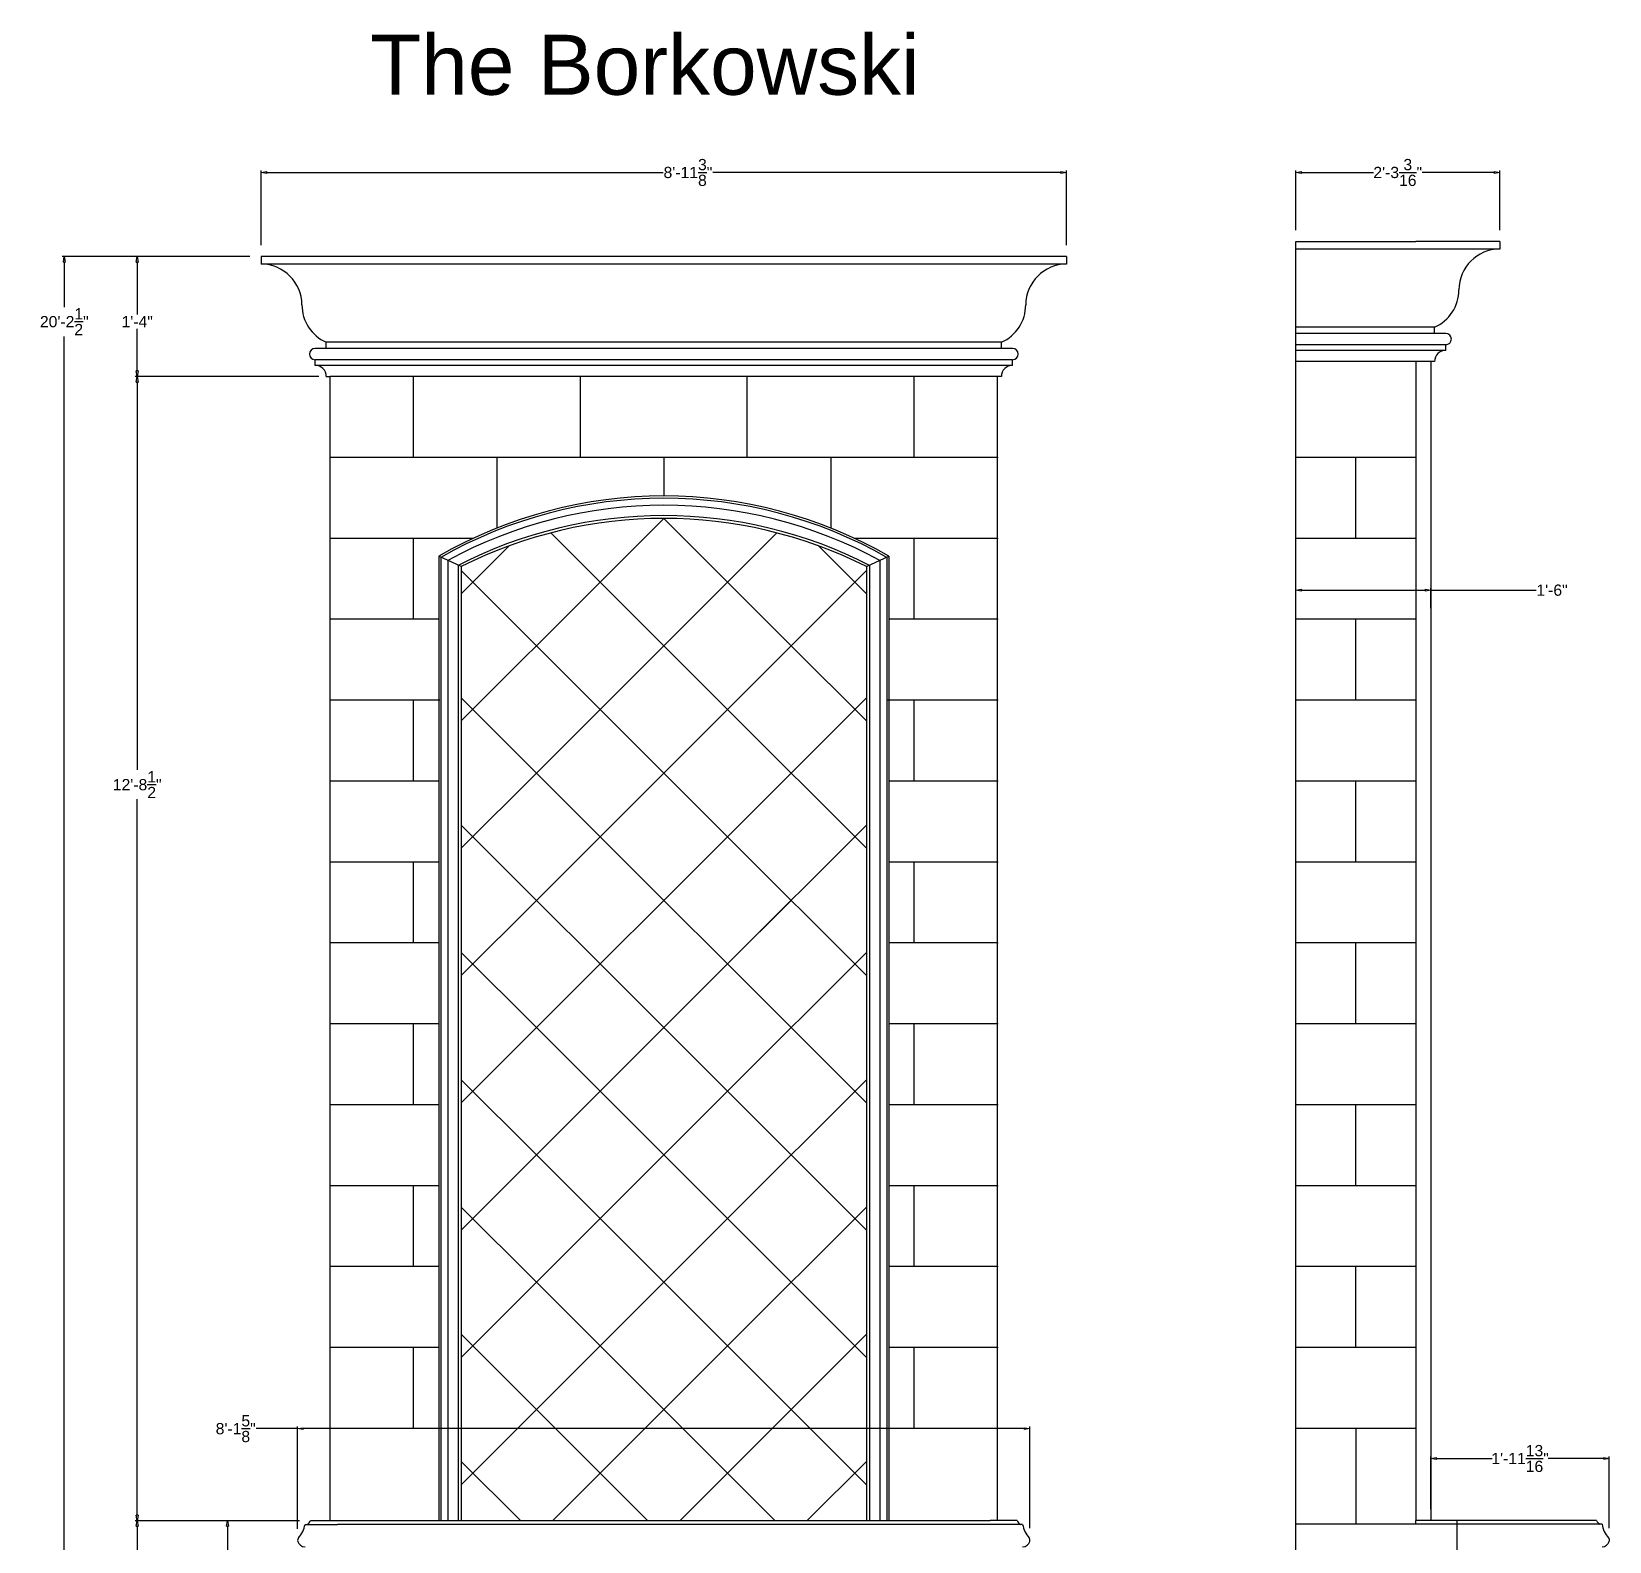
# Model space of a CAD drawing. Header units: millimetres. Extents: x 1155 to 2227, y 540 to 1342.
# Drawn here: x 1154.7 to 1365.1, y 1140.5 to 1341.8 of the extents above; entities that cross this region are included whole.
import ezdxf

# ---------------------------------------------------------------- set-up
doc = ezdxf.new("R2010")
doc.units = ezdxf.units.MM
doc.layers.add('dimension', color=4, linetype='Continuous')
doc.layers.add('text', color=4, linetype='Continuous')
doc.styles.get("Standard").update_dxf_attribs({"font": 'arial.ttf'})
doc.dimstyles.new('25', dxfattribs={"dimscale": 1.5, "dimtxt": 1, "dimasz": 0.5, "dimexe": 0.1875, "dimexo": 1, "dimgap": 0.125, "dimtad": 0, "dimtih": 1, "dimtoh": 1, "dimdec": 4, "dimzin": 4, "dimdsep": 46, "dimlunit": 4, "dimtxsty": 'Standard', "dimblk1": 'CLOSEDBLANK', "dimblk2": 'CLOSEDBLANK', "dimsah": 1, "dimcen": -1, "dimclrd": 256, "dimclre": 256, "dimclrt": 256, "dimadec": 0, "dimazin": 0, "dimtfac": 1, "dimtdec": 4, "dimtofl": 0, "dimtmove": 0, "dimatfit": 3, "dimldrblk": 'CLOSEDBLANK', "dimfxl": 1, "dimtolj": 1, "dimtzin": 4, "dimarcsym": 0})

# ---------------------------------------------------------------- blocks, each defined once
blk = doc.blocks.new('_CLOSEDBLANK')
at = {"color": 0, "linetype": 'ByBlock'}
for p, q in [((-1, 0.17), (0, 0)), ((-1, 0.17), (-1, -0.17)), ((0, 0), (-1, -0.17))]:
    blk.add_line(p, q, dxfattribs=at)
blk = doc.blocks.new('*D329')
at = {"layer": 'Defpoints', "color": 0, "transparency": 16777216}
for p in [(1287.83, 1155.56), (1190.21, 1140.72), (1287.83, 1140.78)]:
    blk.add_point(p, dxfattribs=at)
at = {"layer": 'dimension', "lineweight": -2, "transparency": 16777216}
for p, q in [((1190.21, 1155.56), (1184.68, 1155.56)), ((1190.21, 1142.22), (1190.21, 1155.84)), ((1287.08, 1155.56), (1190.96, 1155.56)), ((1287.83, 1142.28), (1287.83, 1155.84))]:
    blk.add_line(p, q, dxfattribs=at)
at = {"layer": 'dimension', "lineweight": -2, "transparency": 16777216, "xscale": 0.75, "yscale": 0.75, "zscale": 0.75, "rotation": 180}
blk.add_blockref('_CLOSEDBLANK', (1190.21, 1155.56), dxfattribs=at)
at = {"layer": 'dimension', "lineweight": -2, "transparency": 16777216, "xscale": 0.75, "yscale": 0.75, "zscale": 0.75}
blk.add_blockref('_CLOSEDBLANK', (1287.83, 1155.56), dxfattribs=at)
at = {"layer": 'dimension', "transparency": 16777216, "insert": (1181.95, 1155.56), "char_height": 1.5, "attachment_point": 5}
blk.add_mtext('\\A1;8\'-1{\\H1.000000x;\\S5/8;}"', dxfattribs=at)
blk = doc.blocks.new('*D335')
at = {"layer": 'Defpoints', "color": 0, "transparency": 16777216}
for p in [(1292.71, 1323.02), (1185.34, 1311.81), (1292.71, 1311.81)]:
    blk.add_point(p, dxfattribs=at)
at = {"layer": 'dimension', "lineweight": -2, "transparency": 16777216}
for p, q in [((1185.34, 1313.31), (1185.34, 1323.3)), ((1292.71, 1313.31), (1292.71, 1323.3)), ((1186.09, 1323.02), (1238.93, 1323.02)), ((1291.96, 1323.02), (1245.55, 1323.02))]:
    blk.add_line(p, q, dxfattribs=at)
at = {"layer": 'dimension', "lineweight": -2, "transparency": 16777216, "xscale": 0.75, "yscale": 0.75, "zscale": 0.75, "rotation": 180}
blk.add_blockref('_CLOSEDBLANK', (1185.34, 1323.02), dxfattribs=at)
at = {"layer": 'dimension', "lineweight": -2, "transparency": 16777216, "xscale": 0.75, "yscale": 0.75, "zscale": 0.75}
blk.add_blockref('_CLOSEDBLANK', (1292.71, 1323.02), dxfattribs=at)
at = {"layer": 'dimension', "transparency": 16777216, "insert": (1242.24, 1323.02), "char_height": 1.5, "attachment_point": 5}
blk.add_mtext('\\A1;8\'-11{\\H1.000000x;\\S3/8;}"', dxfattribs=at)
blk = doc.blocks.new('*D241')
at = {"layer": 'Defpoints', "color": 0, "transparency": 16777216}
for p in [(1365.07, 1151.58), (1341.27, 1143.31), (1365.07, 1140.79)]:
    blk.add_point(p, dxfattribs=at)
at = {"layer": 'dimension', "lineweight": -2, "transparency": 16777216}
for p, q in [((1341.27, 1144.81), (1341.27, 1151.86)), ((1342.02, 1151.58), (1349.43, 1151.58)), ((1364.32, 1151.58), (1356.92, 1151.58)), ((1365.07, 1142.29), (1365.07, 1151.86))]:
    blk.add_line(p, q, dxfattribs=at)
at = {"layer": 'dimension', "lineweight": -2, "transparency": 16777216, "xscale": 0.75, "yscale": 0.75, "zscale": 0.75, "rotation": 180}
blk.add_blockref('_CLOSEDBLANK', (1341.27, 1151.58), dxfattribs=at)
at = {"layer": 'dimension', "lineweight": -2, "transparency": 16777216, "xscale": 0.75, "yscale": 0.75, "zscale": 0.75}
blk.add_blockref('_CLOSEDBLANK', (1365.07, 1151.58), dxfattribs=at)
at = {"layer": 'dimension', "transparency": 16777216, "insert": (1353.17, 1151.58), "char_height": 1.5, "attachment_point": 5}
blk.add_mtext('\\A1;1\'-11{\\H1.000000x;\\S13/16;}"', dxfattribs=at)
blk = doc.blocks.new('*D242')
at = {"layer": 'Defpoints', "color": 0, "transparency": 16777216}
for p in [(1350.46, 1323.02), (1323.27, 1313.81), (1350.46, 1313.81)]:
    blk.add_point(p, dxfattribs=at)
at = {"layer": 'dimension', "lineweight": -2, "transparency": 16777216}
for p, q in [((1323.27, 1315.31), (1323.27, 1323.3)), ((1350.46, 1315.31), (1350.46, 1323.3)), ((1324.02, 1323.02), (1333.62, 1323.02)), ((1349.71, 1323.02), (1340.11, 1323.02))]:
    blk.add_line(p, q, dxfattribs=at)
at = {"layer": 'dimension', "lineweight": -2, "transparency": 16777216, "xscale": 0.75, "yscale": 0.75, "zscale": 0.75, "rotation": 180}
blk.add_blockref('_CLOSEDBLANK', (1323.27, 1323.02), dxfattribs=at)
at = {"layer": 'dimension', "lineweight": -2, "transparency": 16777216, "xscale": 0.75, "yscale": 0.75, "zscale": 0.75}
blk.add_blockref('_CLOSEDBLANK', (1350.46, 1323.02), dxfattribs=at)
at = {"layer": 'dimension', "transparency": 16777216, "insert": (1336.86, 1323.02), "char_height": 1.5, "attachment_point": 5}
blk.add_mtext('\\A1;2\'-3{\\H1.000000x;\\S3/16;}"', dxfattribs=at)
blk = doc.blocks.new('*D243')
at = {"layer": 'Defpoints', "color": 0, "transparency": 16777216}
for p in [(1341.27, 1267.33), (1323.27, 1263.45), (1341.27, 1263.45)]:
    blk.add_point(p, dxfattribs=at)
at = {"layer": 'dimension', "lineweight": -2, "transparency": 16777216}
for p, q in [((1323.27, 1264.95), (1323.27, 1267.61)), ((1324.02, 1267.33), (1340.52, 1267.33)), ((1341.27, 1264.95), (1341.27, 1267.61)), ((1341.27, 1267.33), (1355.32, 1267.33))]:
    blk.add_line(p, q, dxfattribs=at)
at = {"layer": 'dimension', "lineweight": -2, "transparency": 16777216, "xscale": 0.75, "yscale": 0.75, "zscale": 0.75, "rotation": 180}
blk.add_blockref('_CLOSEDBLANK', (1323.27, 1267.33), dxfattribs=at)
at = {"layer": 'dimension', "lineweight": -2, "transparency": 16777216, "xscale": 0.75, "yscale": 0.75, "zscale": 0.75}
blk.add_blockref('_CLOSEDBLANK', (1341.27, 1267.33), dxfattribs=at)
at = {"layer": 'dimension', "transparency": 16777216, "insert": (1357.43, 1267.33), "char_height": 1.5, "attachment_point": 5}
blk.add_mtext('\\A1;1\'-6"', dxfattribs=at)
blk = doc.blocks.new('*D364')
at = {"layer": 'Defpoints', "color": 0, "transparency": 16777216}
for p in [(1168.82, 1143.29), (1191.94, 1143.29), (1195.43, 1069.31)]:
    blk.add_point(p, dxfattribs=at)
at = {"layer": 'dimension', "lineweight": -2, "transparency": 16777216}
for p, q in [((1190.44, 1143.29), (1168.53, 1143.29)), ((1168.82, 1142.54), (1168.82, 1109.22)), ((1168.82, 1070.06), (1168.82, 1107.31)), ((1193.93, 1069.31), (1168.53, 1069.31))]:
    blk.add_line(p, q, dxfattribs=at)
at = {"layer": 'dimension', "lineweight": -2, "transparency": 16777216, "xscale": 0.75, "yscale": 0.75, "zscale": 0.75}
for p, rotation in [((1168.82, 1143.29), 90), ((1168.82, 1069.31), 270)]:
    blk.add_blockref('_CLOSEDBLANK', p, dxfattribs=dict(at, rotation=rotation))
at = {"layer": 'dimension', "transparency": 16777216, "insert": (1168.82, 1108.27), "char_height": 1.5, "attachment_point": 5}
blk.add_mtext('\\A1;6\'-2"', dxfattribs=at)
blk = doc.blocks.new('*D365')
at = {"layer": 'Defpoints', "color": 0, "transparency": 16777216}
for p in [(1180.84, 1143.29), (1191.94, 1143.29), (1194.52, 1126.78)]:
    blk.add_point(p, dxfattribs=at)
at = {"layer": 'dimension', "lineweight": -2, "transparency": 16777216}
for p, q in [((1190.44, 1143.29), (1180.56, 1143.29)), ((1180.84, 1142.54), (1180.84, 1134.84)), ((1180.84, 1127.53), (1180.84, 1130.95)), ((1193.02, 1126.78), (1180.56, 1126.78))]:
    blk.add_line(p, q, dxfattribs=at)
at = {"layer": 'dimension', "lineweight": -2, "transparency": 16777216, "xscale": 0.75, "yscale": 0.75, "zscale": 0.75}
for p, rotation in [((1180.84, 1143.29), 90), ((1180.84, 1126.78), 270)]:
    blk.add_blockref('_CLOSEDBLANK', p, dxfattribs=dict(at, rotation=rotation))
at = {"layer": 'dimension', "transparency": 16777216, "insert": (1180.84, 1132.89), "char_height": 1.5, "attachment_point": 5}
blk.add_mtext('\\A1;1\'-4{\\H1.000000x;\\S1/2;}"', dxfattribs=at)
blk = doc.blocks.new('*D366')
at = {"layer": 'Defpoints', "color": 0, "transparency": 16777216}
for p in [(1168.82, 1311.81), (1185.34, 1311.81), (1194.52, 1295.81)]:
    blk.add_point(p, dxfattribs=at)
at = {"layer": 'dimension', "lineweight": -2, "transparency": 16777216}
for p, q in [((1183.84, 1311.81), (1168.53, 1311.81)), ((1168.82, 1311.06), (1168.82, 1304.07)), ((1168.82, 1296.56), (1168.82, 1302.18)), ((1193.02, 1295.81), (1168.53, 1295.81))]:
    blk.add_line(p, q, dxfattribs=at)
at = {"layer": 'dimension', "lineweight": -2, "transparency": 16777216, "xscale": 0.75, "yscale": 0.75, "zscale": 0.75}
for p, rotation in [((1168.82, 1311.81), 90), ((1168.82, 1295.81), 270)]:
    blk.add_blockref('_CLOSEDBLANK', p, dxfattribs=dict(at, rotation=rotation))
at = {"layer": 'dimension', "transparency": 16777216, "insert": (1168.82, 1303.13), "char_height": 1.5, "attachment_point": 5}
blk.add_mtext('\\A1;1\'-4"', dxfattribs=at)
blk = doc.blocks.new('*D367')
at = {"layer": 'Defpoints', "color": 0, "transparency": 16777216}
for p in [(1168.82, 1295.81), (1194.52, 1295.81), (1191.94, 1143.29)]:
    blk.add_point(p, dxfattribs=at)
at = {"layer": 'dimension', "lineweight": -2, "transparency": 16777216}
for p, q in [((1193.02, 1295.81), (1168.53, 1295.81)), ((1168.82, 1295.06), (1168.82, 1243.37)), ((1168.82, 1144.04), (1168.82, 1239.46)), ((1190.44, 1143.29), (1168.53, 1143.29))]:
    blk.add_line(p, q, dxfattribs=at)
at = {"layer": 'dimension', "lineweight": -2, "transparency": 16777216, "xscale": 0.75, "yscale": 0.75, "zscale": 0.75}
for p, rotation in [((1168.82, 1295.81), 90), ((1168.82, 1143.29), 270)]:
    blk.add_blockref('_CLOSEDBLANK', p, dxfattribs=dict(at, rotation=rotation))
at = {"layer": 'dimension', "transparency": 16777216, "insert": (1168.82, 1241.41), "char_height": 1.5, "attachment_point": 5}
blk.add_mtext('\\A1;12\'-8{\\H1.000000x;\\S1/2;}"', dxfattribs=at)
blk = doc.blocks.new('*D368')
at = {"layer": 'Defpoints', "color": 0, "transparency": 16777216}
for p in [(1159.1, 1311.81), (1185.34, 1311.81), (1195.52, 1069.31)]:
    blk.add_point(p, dxfattribs=at)
at = {"layer": 'dimension', "lineweight": -2, "transparency": 16777216}
for p, q in [((1183.84, 1311.81), (1158.82, 1311.81)), ((1159.1, 1311.06), (1159.1, 1305.08)), ((1159.1, 1070.06), (1159.1, 1301.17)), ((1194.02, 1069.31), (1158.82, 1069.31))]:
    blk.add_line(p, q, dxfattribs=at)
at = {"layer": 'dimension', "lineweight": -2, "transparency": 16777216, "xscale": 0.75, "yscale": 0.75, "zscale": 0.75}
for p, rotation in [((1159.1, 1311.81), 90), ((1159.1, 1069.31), 270)]:
    blk.add_blockref('_CLOSEDBLANK', p, dxfattribs=dict(at, rotation=rotation))
at = {"layer": 'dimension', "transparency": 16777216, "insert": (1159.1, 1303.13), "char_height": 1.5, "attachment_point": 5}
blk.add_mtext('\\A1;20\'-2{\\H1.000000x;\\S1/2;}"', dxfattribs=at)

msp = doc.modelspace()

# ---------------------------------------------------------------- linework, layer by layer
at = {"color": 0}
for p, q in [((1323.2705, 1069.30549), (1323.2705, 1313.80549)), ((1323.2705, 1313.80549), (1339.2705, 1313.80549)), ((1350.45713, 1312.80549), (1323.2705, 1312.80549)), ((1350.45713, 1313.80549), (1339.2705, 1313.80549)), ((1350.45713, 1313.80549), (1350.45713, 1312.80549)), ((1292.71063, 1311.80549), (1185.33737, 1311.80549)), ((1185.33737, 1311.80549), (1185.33737, 1310.80549)), ((1185.33737, 1311.80549), (1185.33737, 1310.80549)), ((1292.71063, 1310.80549), (1185.33737, 1310.80549)), ((1292.71063, 1311.80549), (1292.71063, 1310.80549)), ((1341.7705, 1302.3903), (1323.2705, 1302.3903)), ((1341.7705, 1301.55549), (1341.7705, 1302.3903)), ((1194.024, 1299.55549), (1194.024, 1300.3903)), ((1284.024, 1300.3903), (1194.024, 1300.3903)), ((1284.024, 1299.55549), (1284.024, 1300.3903)), ((1343.2705, 1301.55549), (1323.2705, 1301.55549)), ((1343.2705, 1300.05549), (1323.2705, 1300.05549)), ((1343.2705, 1299.30549), (1343.2705, 1300.05549)), ((1285.524, 1299.55549), (1192.524, 1299.55549)), ((1192.524, 1297.30549), (1192.524, 1298.05549)), ((1285.524, 1298.05549), (1192.524, 1298.05549)), ((1285.524, 1297.30549), (1285.524, 1298.05549)), ((1343.2705, 1299.30549), (1323.2705, 1299.30549)), ((1285.524, 1297.30549), (1192.524, 1297.30549)), ((1194.024, 1295.80549), (1194.524, 1295.80549)), ((1194.524, 1143.29286), (1194.524, 1295.80549)), ((1283.524, 1295.80549), (1194.524, 1295.80549)), ((1205.649, 1285.01978), (1205.649, 1295.80549)), ((1227.899, 1285.01978), (1227.899, 1295.80549)), ((1250.149, 1285.01978), (1250.149, 1295.80549)), ((1272.399, 1285.01978), (1272.399, 1295.80549)), ((1283.524, 1143.29286), (1283.524, 1295.80549)), ((1284.024, 1295.80549), (1283.524, 1295.80549)), ((1341.7705, 1297.80549), (1323.2705, 1297.80549)), ((1339.2705, 1297.80549), (1339.2705, 1143.30549)), ((1341.2705, 1297.80549), (1341.2705, 1143.30549)), ((1341.7705, 1297.80549), (1341.2705, 1297.80549)), ((1283.524, 1285.01978), (1194.524, 1285.01978)), ((1216.774, 1285.01978), (1216.774, 1275.62075)), ((1239.024, 1285.01978), (1239.024, 1279.89878)), ((1261.274, 1285.01978), (1261.274, 1275.62075)), ((1339.2705, 1285.01978), (1323.2705, 1285.01978)), ((1331.2705, 1274.23406), (1331.2705, 1285.01978)), ((1230.53872, 1268.4135), (1239.024, 1276.89878)), ((1239.024, 1276.89878), (1247.50928, 1268.4135)), ((1223.97211, 1274.98011), (1239.024, 1259.92822)), ((1247.50928, 1268.4135), (1254.07589, 1274.98011)), ((1213.57449, 1274.23406), (1194.524, 1274.23406)), ((1205.649, 1263.44835), (1205.649, 1274.23406)), ((1218.39602, 1273.24136), (1212.024, 1266.86935)), ((1266.024, 1266.86935), (1259.65198, 1273.24136)), ((1283.524, 1274.23406), (1264.47351, 1274.23406)), ((1272.399, 1263.44835), (1272.399, 1274.23406)), ((1339.2705, 1274.23406), (1323.2705, 1274.23406)), ((1209.024, 1271.86031), (1209.024, 1143.29286)), ((1212.024, 1270.4805), (1209.024, 1271.86031)), ((1209.274, 1271.69138), (1209.274, 1143.29286)), ((1210.2115, 1271.27808), (1210.2115, 1143.29286)), ((1211.5865, 1270.63282), (1211.5865, 1143.29286)), ((1266.024, 1270.4805), (1269.024, 1271.86031)), ((1266.4615, 1270.63282), (1266.4615, 1143.29286)), ((1267.8365, 1271.27808), (1267.8365, 1143.29286)), ((1268.774, 1271.69138), (1268.774, 1143.29286)), ((1269.024, 1271.86031), (1269.024, 1143.29286)), ((1212.024, 1270.4805), (1212.024, 1143.29286)), ((1222.05344, 1259.92822), (1212.024, 1269.95766)), ((1212.024, 1249.89878), (1230.53872, 1268.4135)), ((1230.53872, 1268.4135), (1222.05344, 1259.92822)), ((1239.024, 1259.92822), (1230.53872, 1268.4135)), ((1247.50928, 1268.4135), (1239.024, 1259.92822)), ((1266.024, 1269.95766), (1247.50928, 1251.44294)), ((1255.99456, 1259.92822), (1247.50928, 1268.4135)), ((1266.024, 1270.4805), (1266.024, 1143.29286)), ((1209.024, 1263.44835), (1194.524, 1263.44835)), ((1283.524, 1263.44835), (1269.024, 1263.44835)), ((1339.2705, 1263.44835), (1323.2705, 1263.44835)), ((1331.2705, 1252.66263), (1331.2705, 1263.44835)), ((1222.05344, 1259.92822), (1230.53872, 1251.44294)), ((1230.53872, 1251.44294), (1239.024, 1259.92822)), ((1239.024, 1259.92822), (1247.50928, 1251.44294)), ((1247.50928, 1251.44294), (1255.99456, 1259.92822)), ((1255.99456, 1259.92822), (1266.024, 1249.89878)), ((1209.15159, 1252.66263), (1194.524, 1252.66263)), ((1205.649, 1241.87692), (1205.649, 1252.66263)), ((1222.05344, 1242.95766), (1212.024, 1252.9871)), ((1266.024, 1252.9871), (1247.50928, 1234.47238)), ((1283.524, 1252.66263), (1268.89642, 1252.66263)), ((1272.399, 1241.87692), (1272.399, 1252.66263)), ((1339.2705, 1252.66263), (1323.2705, 1252.66263)), ((1230.53872, 1251.44294), (1222.05344, 1242.95766)), ((1239.024, 1242.95766), (1230.53872, 1251.44294)), ((1247.50928, 1251.44294), (1239.024, 1242.95766)), ((1247.50928, 1251.44294), (1266.024, 1232.92822)), ((1255.99456, 1242.95766), (1247.50928, 1251.44294)), ((1209.024, 1241.87692), (1194.524, 1241.87692)), ((1212.024, 1232.92822), (1222.05344, 1242.95766)), ((1222.05344, 1242.95766), (1230.53872, 1234.47238)), ((1230.53872, 1234.47238), (1239.024, 1242.95766)), ((1239.024, 1242.95766), (1247.50928, 1234.47238)), ((1247.50928, 1234.47238), (1255.99456, 1242.95766)), ((1283.524, 1241.87692), (1269.024, 1241.87692)), ((1339.2705, 1241.87692), (1323.2705, 1241.87692)), ((1331.2705, 1231.09121), (1331.2705, 1241.87692)), ((1222.05344, 1225.9871), (1212.024, 1236.01653)), ((1266.024, 1236.01653), (1247.50928, 1217.50181)), ((1230.53872, 1234.47238), (1222.05344, 1225.9871)), ((1239.024, 1225.9871), (1230.53872, 1234.47238)), ((1247.50928, 1234.47238), (1239.024, 1225.9871)), ((1255.99456, 1225.9871), (1247.50928, 1234.47238)), ((1247.50928, 1234.47238), (1266.024, 1215.95766)), ((1209.024, 1231.09121), (1194.524, 1231.09121)), ((1205.649, 1220.30549), (1205.649, 1231.09121)), ((1283.524, 1231.09121), (1269.024, 1231.09121)), ((1272.399, 1220.30549), (1272.399, 1231.09121)), ((1339.2705, 1231.09121), (1323.2705, 1231.09121)), ((1212.024, 1215.95766), (1222.05344, 1225.9871)), ((1222.05344, 1225.9871), (1230.53872, 1217.50181)), ((1230.53872, 1217.50181), (1239.024, 1225.9871)), ((1239.024, 1225.9871), (1247.50928, 1217.50181)), ((1247.50928, 1217.50181), (1255.99456, 1225.9871)), ((1209.024, 1220.30549), (1194.524, 1220.30549)), ((1283.524, 1220.30549), (1269.024, 1220.30549)), ((1339.2705, 1220.30549), (1323.2705, 1220.30549)), ((1331.2705, 1209.51978), (1331.2705, 1220.30549)), ((1222.05344, 1209.01653), (1212.024, 1219.04597)), ((1266.024, 1219.04597), (1247.50928, 1200.53125)), ((1230.53872, 1217.50181), (1222.05344, 1209.01653)), ((1239.024, 1209.01653), (1230.53872, 1217.50181)), ((1247.50928, 1217.50181), (1239.024, 1209.01653)), ((1247.50928, 1217.50181), (1266.024, 1198.9871)), ((1255.99456, 1209.01653), (1247.50928, 1217.50181)), ((1209.024, 1209.51978), (1194.524, 1209.51978)), ((1205.649, 1198.73406), (1205.649, 1209.51978)), ((1283.524, 1209.51978), (1269.024, 1209.51978)), ((1272.399, 1198.73406), (1272.399, 1209.51978)), ((1339.2705, 1209.51978), (1323.2705, 1209.51978)), ((1212.024, 1198.9871), (1222.05344, 1209.01653)), ((1222.05344, 1209.01653), (1230.53872, 1200.53125)), ((1230.53872, 1200.53125), (1239.024, 1209.01653)), ((1239.024, 1209.01653), (1247.50928, 1200.53125)), ((1247.50928, 1200.53125), (1255.99456, 1209.01653)), ((1222.05344, 1192.04597), (1212.024, 1202.07541)), ((1266.024, 1202.07541), (1247.50928, 1183.56069)), ((1230.53872, 1200.53125), (1222.05344, 1192.04597)), ((1239.024, 1192.04597), (1230.53872, 1200.53125)), ((1247.50928, 1200.53125), (1239.024, 1192.04597)), ((1247.50928, 1200.53125), (1266.024, 1182.01653)), ((1255.99456, 1192.04597), (1247.50928, 1200.53125)), ((1209.024, 1198.73406), (1194.524, 1198.73406)), ((1283.524, 1198.73406), (1269.024, 1198.73406)), ((1339.2705, 1198.73406), (1323.2705, 1198.73406)), ((1331.2705, 1187.94835), (1331.2705, 1198.73406)), ((1212.024, 1182.01653), (1222.05344, 1192.04597)), ((1222.05344, 1192.04597), (1230.53872, 1183.56069)), ((1230.53872, 1183.56069), (1239.024, 1192.04597)), ((1239.024, 1192.04597), (1247.50928, 1183.56069)), ((1247.50928, 1183.56069), (1255.99456, 1192.04597)), ((1209.024, 1187.94835), (1194.524, 1187.94835)), ((1205.649, 1177.16263), (1205.649, 1187.94835)), ((1283.524, 1187.94835), (1269.024, 1187.94835)), ((1272.399, 1177.16263), (1272.399, 1187.94835)), ((1339.2705, 1187.94835), (1323.2705, 1187.94835)), ((1222.05344, 1175.07541), (1212.024, 1185.10484)), ((1266.024, 1185.10484), (1247.50928, 1166.59013)), ((1230.53872, 1183.56069), (1222.05344, 1175.07541)), ((1239.024, 1175.07541), (1230.53872, 1183.56069)), ((1247.50928, 1183.56069), (1239.024, 1175.07541)), ((1255.99456, 1175.07541), (1247.50928, 1183.56069)), ((1247.50928, 1183.56069), (1266.024, 1165.04597)), ((1209.024, 1177.16263), (1194.524, 1177.16263)), ((1283.524, 1177.16263), (1269.024, 1177.16263)), ((1339.2705, 1177.16263), (1323.2705, 1177.16263)), ((1331.2705, 1166.37692), (1331.2705, 1177.16263)), ((1212.024, 1165.04597), (1222.05344, 1175.07541)), ((1222.05344, 1175.07541), (1230.53872, 1166.59013)), ((1230.53872, 1166.59013), (1239.024, 1175.07541)), ((1239.024, 1175.07541), (1247.50928, 1166.59013)), ((1247.50928, 1166.59013), (1255.99456, 1175.07541)), ((1236.86542, 1143.29286), (1212.024, 1168.13428)), ((1266.024, 1168.13428), (1241.18258, 1143.29286)), ((1209.024, 1166.37692), (1194.524, 1166.37692)), ((1205.649, 1155.59121), (1205.649, 1166.37692)), ((1230.53872, 1166.59013), (1212.024, 1148.07541)), ((1247.50928, 1166.59013), (1224.21202, 1143.29286)), ((1253.83598, 1143.29286), (1230.53872, 1166.59013)), ((1266.024, 1148.07541), (1247.50928, 1166.59013)), ((1283.524, 1166.37692), (1269.024, 1166.37692)), ((1272.399, 1155.59121), (1272.399, 1166.37692)), ((1339.2705, 1166.37692), (1323.2705, 1166.37692)), ((1209.024, 1155.59121), (1194.524, 1155.59121)), ((1283.524, 1155.59121), (1269.024, 1155.59121)), ((1339.2705, 1155.59121), (1323.2705, 1155.59121)), ((1331.2705, 1155.59121), (1331.2705, 1142.80549)), ((1219.89486, 1143.29286), (1212.024, 1151.16372)), ((1258.15315, 1143.29286), (1266.024, 1151.16372)), ((1191.18811, 1142.79286), (1195.524, 1142.79286)), ((1191.93811, 1143.29286), (1195.524, 1143.29286)), ((1195.524, 1143.29286), (1282.524, 1143.29286)), ((1286.8599, 1142.79286), (1195.524, 1142.79286)), ((1286.1099, 1143.29286), (1282.524, 1143.29286)), ((1339.2705, 1142.80549), (1323.2705, 1142.80549)), ((1363.3564, 1143.30549), (1339.2705, 1143.30549)), ((1339.2705, 1142.80549), (1339.2705, 1143.30549)), ((1344.7705, 1142.80549), (1339.2705, 1142.80549)), ((1344.7705, 1077.80549), (1344.7705, 1143.30549)), ((1364.1064, 1142.80549), (1344.7705, 1142.80549))]:
    msp.add_line(p, q, dxfattribs=at)
for centre, radius, start, end in [((1350.45713, 1307.36799), 5.4375, 90, 180), ((1185.33737, 1305.36799), 5.4375, 0, 90), ((1292.71063, 1305.36799), 5.4375, 90, 180), ((1339.58213, 1307.36799), 5.4375, 293.7319968, 0), ((1196.21237, 1305.36799), 5.4375, 180, 246.2680032), ((1281.83563, 1305.36799), 5.4375, 293.7319968, 0), ((1343.2705, 1300.80549), 0.75, 270, 90), ((1192.524, 1298.80549), 0.75, 90, 270), ((1285.524, 1298.80549), 0.75, 270, 90), ((1343.2705, 1297.80549), 1.5, 90, 180), ((1192.524, 1295.80549), 1.5, 0, 90), ((1285.524, 1295.80549), 1.5, 90, 180), ((1239.024, 1219.89878), 60, 60, 120), ((1239.024, 1219.58632), 60, 60.2752837, 119.7247163), ((1239.024, 1218.64882), 60, 61.3009905, 118.6990095), ((1239.024, 1217.27382), 60, 62.7875187, 117.2124813), ((1239.024, 1216.89878), 60, 63.256316, 116.743684), ((1187.73039, 1143.34866), 3.5021, 318.1080377, 350.8683213), ((1190.96267, 1143.7683), 1.08513, 295.9849921, 334.0150079), ((1287.08533, 1143.7683), 1.08513, 205.9849921, 244.0150079), ((1290.31761, 1143.34866), 3.5021, 189.1316787, 221.8919623), ((1364.33183, 1143.78093), 1.08513, 205.9849921, 244.0150079), ((1367.56411, 1143.36129), 3.5021, 189.1316787, 221.8919623), ((1190.70958, 1140.67635), 0.5, 138.1080377, 197.9838599), ((1191.23892, 1140.84817), 1.05653, 197.9838599, 267.2434945), ((1286.80909, 1140.84817), 1.05653, 272.7565055, 342.0161401), ((1287.33843, 1140.67635), 0.5, 342.0161401, 41.8919623), ((1364.05559, 1140.8608), 1.05653, 272.7565055, 342.0161401), ((1364.58493, 1140.68897), 0.5, 342.0161401, 41.8919623)]:
    msp.add_arc(centre, radius, start, end, dxfattribs=at)
for p in [(1283.524, 1285.01978), (1283.524, 1274.23406), (1283.524, 1263.44835), (1283.524, 1252.66263), (1283.524, 1241.87692), (1283.524, 1231.09121), (1283.524, 1220.30549), (1283.524, 1209.51978), (1283.524, 1198.73406), (1283.524, 1187.94835), (1283.524, 1177.16263), (1283.524, 1166.37692), (1283.524, 1155.59121)]:
    msp.add_point(p, dxfattribs=at)

# ---------------------------------------------------------------- texts
at = {"layer": 'text', "linetype": 'Continuous', "lineweight": 0, "insert": (1168.89423, 1341.37841), "char_height": 8, "attachment_point": 1}
msp.add_mtext_dynamic_manual_height_columns('\\pi30.96;The Borkowski', width=134.1867194, gutter_width=1, heights=[0], dxfattribs=at)

# ---------------------------------------------------------------- dimensions: what is measured, and where the dimension line sits
at = {"layer": 'dimension'}
for base, p1, p2, picture, middle in [((1292.71063, 1323.02301), (1185.33737, 1311.80549), (1292.71063, 1311.80549), '*D335', (1242.23617, 1323.02301)), ((1350.45713, 1323.02301), (1323.2705, 1313.80549), (1350.45713, 1313.80549), '*D242', (1336.86382, 1323.02301)), ((1341.2705, 1267.32663), (1323.2705, 1263.44835), (1341.2705, 1263.44835), '*D243', (1357.43394, 1267.32663)), ((1287.82759, 1155.55938), (1190.21165, 1140.72182), (1287.82759, 1140.77991), '*D329', (1181.94587, 1155.55938)), ((1365.07408, 1151.57636), (1341.2705, 1143.30549), (1365.07408, 1140.79254), '*D241', (1353.17229, 1151.57636))]:
    dim = msp.add_linear_dim(base=base, p1=p1, p2=p2, dimstyle='25', dxfattribs=at)
    dim.commit()
    dim.dimension.update_dxf_attribs({"geometry": picture, "text_midpoint": middle, "dimtype": 160})
for base, p1, p2, picture, middle in [((1159.09987, 1311.80549), (1195.524, 1069.30549), (1185.33737, 1311.80549), '*D368', (1159.09987, 1303.12506)), ((1168.81606, 1311.80549), (1194.524, 1295.80549), (1185.33737, 1311.80549), '*D366', (1168.81606, 1303.12506)), ((1168.81606, 1295.80549), (1191.93811, 1143.29286), (1194.524, 1295.80549), '*D367', (1168.81606, 1241.41364)), ((1168.81606, 1143.29286), (1195.43025, 1069.30549), (1191.93811, 1143.29286), '*D364', (1168.81606, 1108.26752)), ((1180.839216, 1143.292864), (1194.524002, 1126.784209), (1191.938107, 1143.292864), '*D365', (1180.839216, 1132.893185))]:
    dim = msp.add_linear_dim(base=base, p1=p1, p2=p2, angle=90, dimstyle='25', dxfattribs=at)
    dim.commit()
    dim.dimension.update_dxf_attribs({"geometry": picture, "text_midpoint": middle, "dimtype": 160})

doc.saveas('drawing.dxf')
